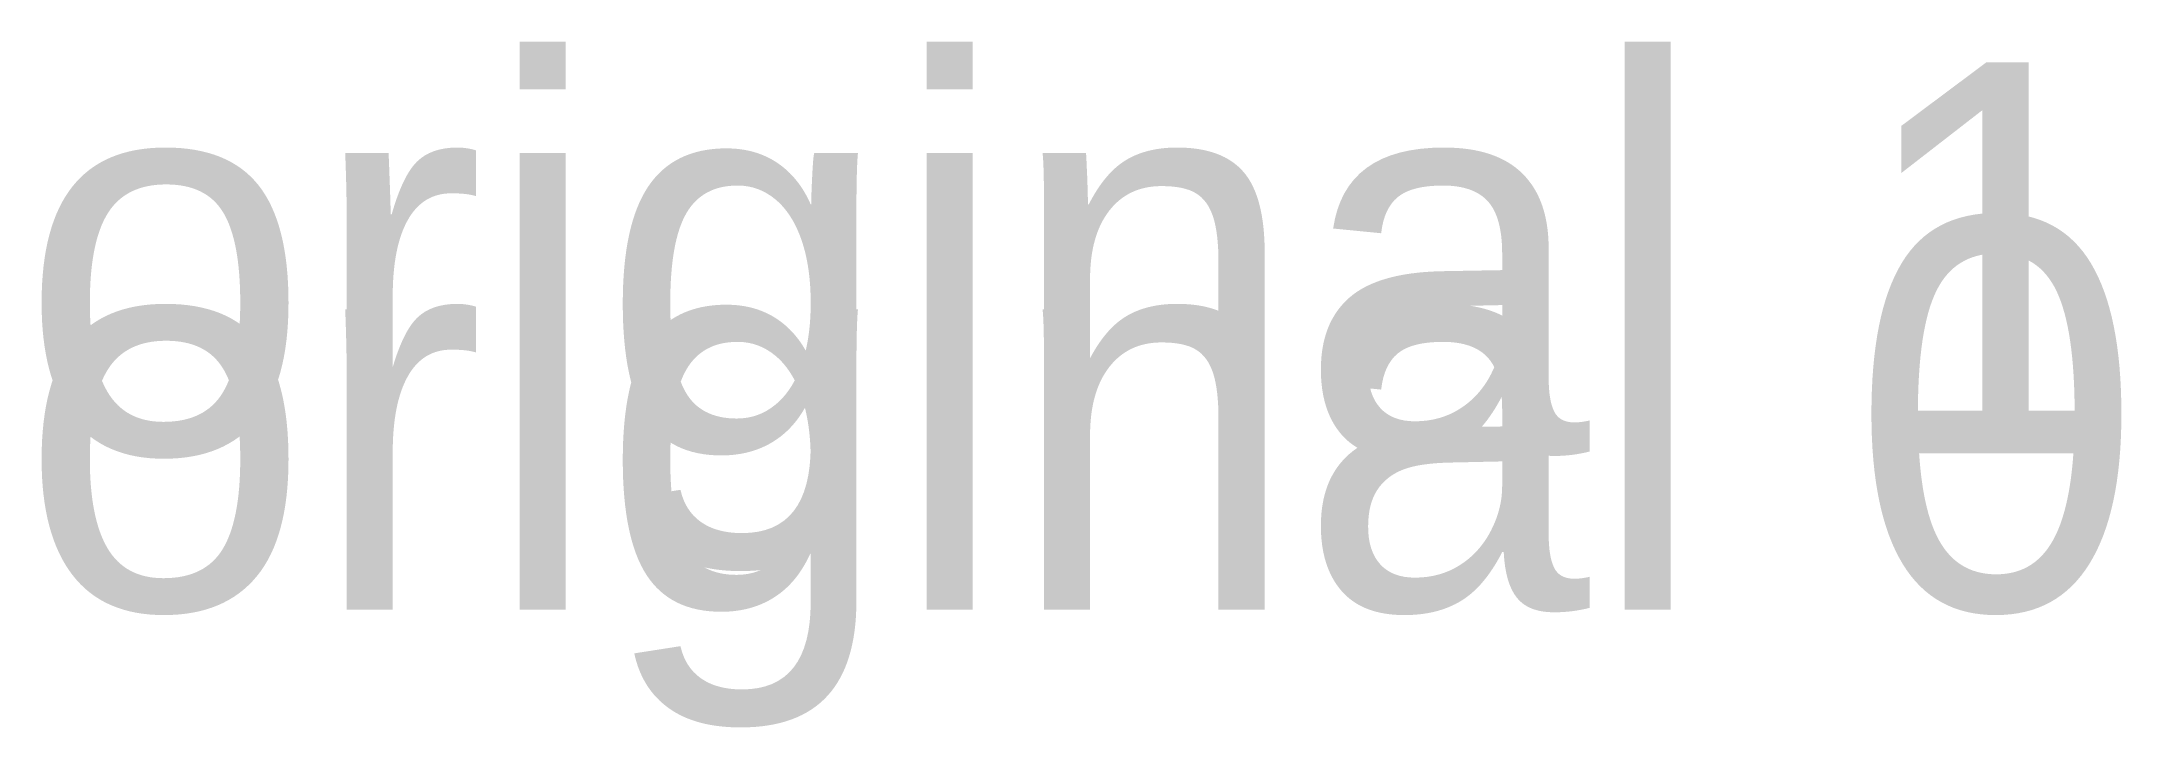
# Paper-space layout 'Unused' of a CAD drawing. Header units: metres. Extents: x 0.1 to 13.4, y -0.8 to 3.6.
import ezdxf

# ---------------------------------------------------------------- set-up
doc = ezdxf.new("R2010")
doc.units = ezdxf.units.M

# ---------------------------------------------------------------- blocks, each defined once
blk = doc.blocks.new('Numbered')
blk.add_attdef('PROJECTNAAM', (0, 0), '', height=2.5)

psp = doc.layouts.new('Unused')

# ---------------------------------------------------------------- block references
ref = psp.add_blockref('Numbered', (0, 0))
ref.add_attrib('PROJECTNAAM', 'original 0', (0, 0), dxfattribs={"height": 2.5})
ref.add_attrib('DATUM1', 'original 1', (0, 1), dxfattribs={"height": 2.5})
ref = psp.add_blockref('Numbered', (100, 0))
ref.add_attrib('PROJECTNAAM', 'original 0', (0, 0), dxfattribs={"height": 2.5})
ref.add_attrib('DATUM1', 'original 1', (0, 1), dxfattribs={"height": 2.5})

doc.saveas('drawing.dxf')
